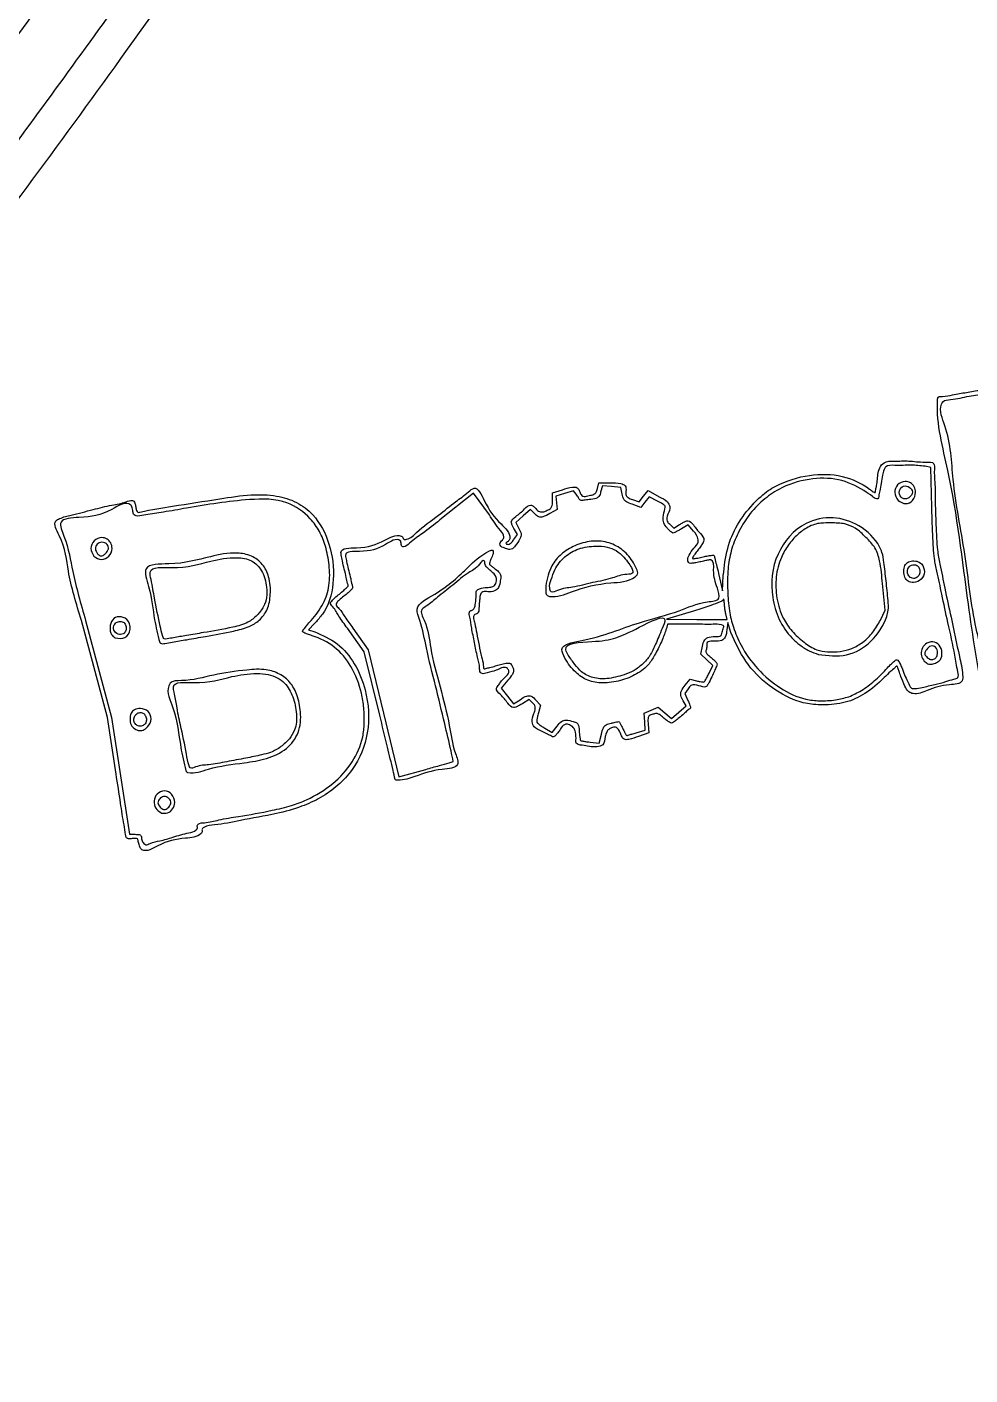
# Model space of a CAD drawing. Extents: x 0 to 800, y -1 to 401.
# Drawn here: x 601 to 682.4, y 172.7 to 289.1 of the extents above; entities that cross this region are included whole.
import ezdxf

# ---------------------------------------------------------------- set-up
doc = ezdxf.new("R2010")
doc.units = 0
doc.layers.add('Capa_1', color=7, linetype='CONTINUOUS')

msp = doc.modelspace()

# ---------------------------------------------------------------- linework, layer by layer
at = {"layer": 'Capa_1', "color": 7}
for p, q in [((679.056046, 251.102581), (678.548413, 251.196996)), ((679.13219, 247.635425), (679.056046, 251.102581)), ((646.376519, 248.893741), (647.246836, 249.166251)), ((650.260546, 249.285663), (650.375636, 249.772338)), ((650.375636, 249.772338), (651.349726, 249.756787)), ((650.695789, 249.505477), (650.535063, 248.971758)), ((651.481383, 249.438762), (650.695789, 249.505477)), ((652.266976, 249.372048), (651.481383, 249.438762)), ((652.402358, 248.785054), (652.266976, 249.372048)), ((639.56517, 248.880053), (636.657152, 246.56296)), ((640.934117, 246.992771), (639.56517, 248.880053)), ((646.376519, 248.256954), (646.376519, 248.893741)), ((647.425793, 248.849099), (646.665035, 248.606924)), ((646.665035, 248.606924), (646.726616, 248.032559)), ((646.726616, 248.032559), (646.788196, 247.458197)), ((648.186551, 249.091274), (647.425793, 248.849099)), ((648.413796, 248.796227), (648.186551, 249.091274)), ((653.29085, 248.326056), (653.859698, 248.122275)), ((653.859698, 248.122275), (654.243661, 248.61204)), ((654.360388, 248.111387), (653.994289, 247.651305)), ((654.243661, 248.61204), (654.627652, 249.101809)), ((654.726487, 248.571465), (654.360388, 248.111387)), ((654.627652, 249.101809), (655.577415, 248.569775)), ((655.451064, 248.199053), (654.726487, 248.571465)), ((676.22451, 248.243088), (676.22451, 248.243088)), ((677.270257, 248.580999), (677.270257, 248.580999)), ((643.844111, 246.90857), (643.201914, 246.343267)), ((644.486307, 247.473872), (643.844111, 246.90857)), ((644.835614, 247.122026), (644.486307, 247.473872)), ((646.788196, 247.458197), (646.142472, 247.11418)), ((653.994289, 247.651305), (653.266015, 247.924685)), ((643.355584, 245.295249), (643.089307, 245.748236)), ((643.201914, 246.343267), (643.479141, 245.824701)), ((656.511345, 246.187836), (656.853144, 245.843536)), ((656.853144, 245.843536), (657.357532, 246.169252)), ((658.090209, 246.151638), (657.509339, 245.793747)), ((658.397351, 245.760391), (658.090209, 246.151638)), ((643.023211, 244.837087), (643.355584, 245.295249)), ((606.780713, 243.434403), (606.780713, 243.434403)), ((607.767757, 243.642101), (607.767757, 243.642113)), ((649.843252, 241.152893), (649.843252, 241.152893)), ((660.710952, 241.936935), (661.049873, 240.432222)), ((661.049873, 240.432222), (661.130956, 241.766523)), ((675.096468, 238.771245), (674.871255, 241.069468)), ((676.918184, 241.410096), (676.918241, 241.410096)), ((678.007111, 241.756792), (678.007111, 241.756792)), ((645.805329, 240.232967), (645.805329, 240.232967)), ((658.649009, 238.723956), (656.212217, 237.982826)), ((674.698761, 237.92192), (675.096468, 238.771245)), ((607.944315, 229.49094), (605.706547, 237.880913)), ((606.068328, 237.877893), (608.298617, 229.49094)), ((625.838954, 237.616699), (625.31752, 237.06949)), ((656.212217, 237.982826), (658.832256, 237.973315)), ((656.303178, 237.563472), (656.216366, 237.196538)), ((658.760204, 237.563472), (656.303178, 237.563472)), ((658.832256, 237.973315), (661.452266, 237.963804)), ((661.452266, 237.963804), (661.341747, 238.464168)), ((661.341747, 238.464168), (661.341747, 238.464125)), ((661.513536, 237.698459), (661.432566, 237.077347)), ((661.783171, 236.856026), (661.513536, 237.698459)), ((608.620886, 236.385384), (608.620886, 236.385384)), ((609.420422, 236.789577), (609.420422, 236.789577)), ((616.235524, 236.830685), (616.235524, 236.830685)), ((625.31752, 237.06949), (625.852924, 236.903318)), ((630.126333, 235.174015), (628.669784, 237.214183)), ((629.136241, 237.227368), (630.459129, 235.356802)), ((612.462298, 235.992522), (612.462298, 235.992522)), ((630.459129, 235.356802), (631.784106, 229.873365)), ((659.180094, 234.961581), (659.333256, 235.64941)), ((672.226663, 235.449394), (672.226663, 235.449394)), ((631.461808, 229.696776), (630.126333, 235.174015)), ((659.706439, 234.480559), (659.180094, 234.961581)), ((660.232812, 233.999539), (659.706439, 234.480559)), ((669.338458, 234.943883), (669.338458, 234.943883)), ((678.484969, 234.361145), (678.484969, 234.361145)), ((679.474779, 234.654692), (679.474864, 234.654692)), ((652.558202, 233.179819), (652.558202, 233.179819)), ((659.906478, 233.322488), (660.232812, 233.999539)), ((642.528983, 232.72854), (641.953786, 232.02069)), ((641.953786, 232.02069), (642.484928, 231.348231)), ((658.082758, 231.974233), (657.797403, 231.568463)), ((657.849642, 232.2912), (658.277632, 232.823144)), ((658.277632, 232.823144), (658.827966, 232.668703)), ((642.484928, 231.348231), (643.016071, 230.675771)), ((643.016071, 230.675771), (643.585906, 231.040236)), ((644.367943, 231.050187), (643.806434, 230.704214)), ((644.664305, 230.757469), (644.367943, 231.050187)), ((644.9522, 230.989563), (645.354254, 230.553442)), ((645.354254, 230.553442), (645.164882, 229.891947)), ((657.913509, 230.505958), (657.66617, 230.932461)), ((657.797403, 231.568463), (658.075674, 230.966277)), ((671.97986, 231.291315), (671.97986, 231.291315)), ((608.696324, 224.620739), (607.944315, 229.49094)), ((608.298617, 229.49094), (609.080006, 224.453948)), ((631.784106, 229.873365), (633.109111, 224.389926)), ((654.308572, 229.865424), (654.910947, 230.128297)), ((654.34543, 229.134482), (654.308572, 229.865424)), ((654.910947, 230.128297), (655.513322, 230.391167)), ((655.513322, 230.391167), (656.086854, 229.897035)), ((656.086854, 229.897035), (656.660414, 229.402904)), ((656.660414, 229.402904), (657.286976, 229.954431)), ((657.286976, 229.954431), (657.913509, 230.505958)), ((610.195969, 228.606453), (610.195969, 228.606453)), ((611.221197, 228.955486), (611.221197, 228.955486)), ((645.718715, 228.583201), (646.359501, 228.216529)), ((646.359501, 228.216529), (646.77005, 228.753663)), ((653.617607, 228.180015), (654.382288, 228.403538)), ((654.382288, 228.403538), (654.34543, 229.134482)), ((654.648622, 228.913101), (654.68912, 228.185566)), ((649.628904, 227.378507), (650.40637, 227.296888)), ((650.40637, 227.296888), (650.612279, 228.068424)), ((654.68912, 228.185566), (653.807769, 227.870886)), ((614.716661, 224.920955), (614.716661, 224.920955)), ((618.253328, 225.683322), (618.253328, 225.683322)), ((633.109111, 224.389926), (635.434538, 225.023738)), ((637.811103, 225.711347), (637.811103, 225.711333)), ((609.080006, 224.453948), (609.861366, 219.416959)), ((632.797114, 224.153277), (632.797284, 224.153277)), ((612.618564, 221.247545), (612.618564, 221.247545)), ((613.307666, 221.84587), (613.307694, 221.84587)), ((609.861366, 219.416959), (610.351586, 219.416959)), ((613.60129, 219.158378), (613.60129, 219.158378)), ((610.711786, 218.424917), (610.711786, 218.424917))]:
    msp.add_line(p, q, dxfattribs=at)
for points, knots in [([(616.997806, 318.324547), (612.883309, 311.963652), (605.354721, 300.324669), (593.212306, 283.782194), (584.805175, 273.958468), (580.485956, 268.911462)], [0, 0, 0, 0, 22.724427, 41.580505, 61.503531, 61.503531, 61.503531, 61.503531]), ([(576.778713, 259.848459), (582.229021, 266.142398), (592.39041, 277.876627), (606.677922, 296.996688), (615.052023, 310.067454), (619.543874, 317.078587)], [0, 0, 0, 0, 24.971669, 46.556416, 71.530456, 71.530456, 71.530456, 71.530456]), ([(577.97875, 246.275768), (582.927282, 252.278412), (593.699812, 265.345652), (610.175444, 287.648265), (621.555942, 304.018901), (627.71116, 312.873067)], [0, 0, 0, 0, 23.335056, 50.798409, 83.149381, 83.149381, 83.149381, 83.149381]), ([(617.491724, 303.330044), (613.430777, 297.629887), (605.537075, 286.549872), (594.637063, 271.735649), (587.592389, 262.784568), (584.633183, 259.02455)], [0, 0, 0, 0, 20.99667, 40.813508, 55.167339, 55.167339, 55.167339, 55.167339]), ([(683.57702, 231.058747), (683.124588, 233.79787), (682.036267, 240.386793), (681.152002, 248.977705), (679.514946, 254.893256), (679.635499, 256.991943), (679.646162, 257.115438), (679.769015, 257.26085), (680.267471, 257.186359), (681.021093, 257.43118), (682.13803, 257.564937), (683.250978, 257.783435), (684.134756, 257.87198), (684.697599, 258.022934), (685.365316, 257.788832), (685.129855, 255.619913), (685.855096, 253.595806), (686.09203, 251.054232), (686.474604, 249.560845), (686.409928, 248.727382), (686.695269, 248.308301), (687.095174, 248.92812), (687.56454, 249.400899), (688.336548, 250.461026), (689.219353, 251.622686), (690.172629, 252.927788), (691.036274, 254.104329), (691.688129, 254.922582), (692.385124, 255.803822), (694.241021, 255.709888), (696.128847, 256.153558), (697.667268, 256.566566), (698.293796, 256.500799), (698.38395, 256.454934), (698.499775, 256.129555), (697.514981, 255.390216), (696.800393, 253.798325), (695.212462, 251.75336), (693.679914, 249.666301), (692.837778, 248.135065), (691.687833, 247.038051), (693.192204, 245.907368), (694.43658, 244.148261), (696.761502, 241.796365), (699.093652, 239.360861), (700.328069, 237.749762), (702.067737, 236.20987), (699.293535, 236.069834), (697.832054, 235.79912), (695.868818, 234.979097), (694.767737, 235.800883), (693.727516, 237.156066), (692.208813, 238.885706), (690.658875, 240.98464), (689.628989, 241.784262), (688.995663, 243.011519), (688.704489, 242.624572), (688.487186, 242.366728), (688.311792, 242.127777), (688.213282, 241.993571)], [0, 0, 0, 0, 8.317803, 20.008362, 26.079761, 26.251411, 26.376574, 26.436673, 26.8001, 27.681358, 28.889703, 30.1282, 31.088613, 31.563413, 31.840269, 33.058418, 36.754856, 38.938247, 40.576141, 41.313986, 41.472506, 41.848554, 42.804174, 43.961249, 45.563686, 47.264697, 48.789427, 49.930185, 50.442043, 52.055462, 54.86231, 56.54996, 56.663403, 56.75707, 56.832139, 57.643359, 59.661029, 62.448974, 65.244521, 67.282044, 68.120629, 69.131653, 71.700235, 75.27227, 78.845322, 81.416554, 82.431234, 83.893353, 86.671928, 88.60512, 89.13032, 90.65766, 93.723202, 96.190757, 97.955045, 98.636334, 98.830378, 99.215059, 99.707943, 99.707943, 99.707943, 99.707943]), ([(686.527371, 230.988025), (686.896028, 231.052627), (687.535118, 231.164619), (688.218894, 231.338095), (688.92292, 231.500529), (688.443274, 232.655189), (688.479737, 234.060292), (688.055603, 236.254397), (687.719906, 238.382201), (687.571561, 240.011612), (687.252899, 241.168827), (687.811079, 242.065498), (688.268957, 242.704832), (688.982511, 243.679931), (689.701193, 242.394059), (690.796419, 241.394283), (692.250037, 239.512167), (693.689131, 237.74486), (694.805565, 236.552867), (695.670347, 235.330181), (697.584706, 236.167008), (698.831035, 236.35645), (701.456254, 236.42246), (699.679765, 237.86343), (698.496298, 239.435746), (696.186157, 241.825507), (693.888382, 244.125557), (692.682587, 245.865446), (691.142277, 246.908691), (692.252553, 247.992054), (693.077754, 249.48784), (694.609889, 251.523327), (696.13794, 253.635394), (696.950236, 254.966101), (698.173083, 256.427883), (695.459536, 255.557871), (694.285118, 255.33534), (692.408462, 255.479661), (691.8927, 254.602751), (691.285435, 253.836338), (690.106113, 252.179845), (688.585795, 250.065179), (687.489162, 248.801579), (686.498474, 247.468209), (686.197923, 248.606888), (685.984763, 250.007178), (685.56545, 252.373297), (685.323006, 254.796461), (684.821642, 256.271688), (685.011712, 257.433333), (684.426107, 257.638876), (683.609674, 257.411478), (682.295664, 257.294171), (681.131876, 256.949909), (680.144915, 256.936026), (679.711883, 256.047797), (680.788136, 253.747926), (680.864646, 249.459044), (682.096656, 243.638469), (682.661262, 237.709634), (683.924004, 233.681166), (683.522509, 231.163908), (684.212341, 230.499666), (685.189374, 230.873125), (685.972208, 230.94035), (686.527371, 230.988025)], [0, 0, 0, 0, 1.105346, 1.916186, 2.261656, 2.967914, 4.680523, 7.029421, 9.405034, 11.187578, 11.991407, 12.848451, 14.088768, 14.788426, 15.533845, 17.361155, 19.875737, 22.38609, 24.202368, 24.93273, 26.510969, 29.077015, 30.431687, 31.417048, 33.938552, 37.450705, 40.96428, 43.489476, 44.479999, 45.272382, 47.270124, 50.04108, 52.802571, 54.775489, 55.533167, 56.98403, 59.650276, 61.110213, 61.528885, 62.592877, 64.071834, 67.68632, 69.766564, 70.501968, 70.960069, 72.454259, 75.402871, 77.855273, 79.654377, 80.410706, 80.636878, 81.371286, 82.90428, 84.539139, 85.224923, 85.452949, 87.347999, 92.060585, 98.570446, 105.063159, 109.730795, 111.562856, 111.750935, 112.469227, 114.22075, 114.22075, 114.22075, 114.22075]), ([(661.130956, 241.766523), (661.217083, 242.555203), (661.382748, 244.072212), (662.272966, 246.19392), (663.387342, 247.627545), (664.331663, 248.572558), (664.988612, 249.107922), (666.324205, 249.874762), (668.471105, 250.560131), (671.371988, 250.529897), (673.133441, 249.707086), (673.963069, 249.065681), (674.104801, 248.967777), (674.274, 248.898218), (674.273059, 249.18817), (674.360826, 249.455021), (674.460559, 250.14754), (674.46353, 250.89629), (675.040121, 251.662326), (676.026571, 251.625029), (677.222278, 251.704549), (678.228076, 251.509865), (679.411763, 251.608137), (679.310421, 250.673327), (679.423776, 249.692414), (679.41726, 248.170037), (679.467582, 246.566304), (679.532608, 245.144056), (679.607227, 243.889933), (679.894998, 242.463165), (680.2746, 240.525472), (680.858708, 237.880988), (681.374189, 235.331362), (681.793566, 233.602623), (681.820353, 232.383942), (680.217663, 232.362887), (679.019629, 231.964805), (677.788822, 231.417907), (677.059531, 231.720435), (676.743791, 232.308014), (676.503341, 232.896676), (676.32443, 233.463179), (676.204234, 233.713129), (676.135272, 234.021173), (675.844143, 233.695887), (675.520756, 233.451641), (674.677035, 232.5794), (673.503296, 231.548194), (671.653704, 230.697006), (670.101873, 230.572981), (668.94834, 230.609118), (668.196276, 230.726396), (666.850031, 231.1224), (664.974304, 232.201073), (662.946162, 234.23855), (662.1675, 235.991038), (661.783171, 236.856026)], [0, 0, 0, 0, 2.370484, 4.559575, 6.798262, 7.773599, 8.566193, 9.331398, 12.382788, 15.21054, 17.814043, 18.091219, 18.291897, 18.377527, 18.536463, 18.895051, 19.37648, 20.543165, 21.131172, 22.003244, 23.276744, 24.697662, 25.462009, 25.921456, 27.066391, 28.649494, 30.380195, 31.912366, 32.915123, 34.144676, 36.271547, 38.835864, 42.3031, 43.926066, 44.428954, 45.553546, 47.557562, 48.810659, 49.202723, 49.803867, 50.713479, 51.17099, 51.513927, 51.668366, 51.873387, 52.408877, 53.160836, 55.325524, 57.178716, 59.121206, 59.939467, 60.640246, 61.397615, 64.139022, 67.031943, 69.851479, 69.851479, 69.851479, 69.851479]), ([(678.548413, 251.196996), (678.13574, 251.244188), (677.255878, 251.344806), (676.198736, 251.223543), (675.218096, 251.33177), (674.967435, 250.837566), (674.857135, 250.359818), (674.745727, 249.750352), (674.667051, 249.113397), (674.542537, 248.724741), (674.537303, 248.365106), (674.24024, 248.383984), (673.88346, 248.699007), (672.855985, 249.383311), (671.058301, 250.225088), (668.433767, 250.184843), (666.189892, 249.466302), (664.477524, 248.266747), (663.283524, 246.981358), (662.372837, 245.491077), (661.773354, 243.929315), (661.477063, 242.238061), (661.495685, 240.500802), (661.593878, 238.802214), (661.987396, 237.218179), (662.73233, 235.481207), (664.036686, 233.606684), (665.962587, 232.009435), (667.847468, 231.06752), (669.498659, 230.920216), (670.764304, 230.970271), (671.591515, 231.188748), (671.97986, 231.291315)], [0, 0, 0, 0, 1.22661, 2.615259, 3.414046, 3.684596, 4.177502, 4.902106, 5.552633, 6.040074, 6.260244, 6.390938, 6.796768, 7.69191, 10.086512, 12.613886, 15.366844, 17.033632, 18.834032, 20.591936, 22.241866, 23.824237, 25.710325, 27.44287, 28.91592, 30.580263, 33.093554, 35.677477, 38.039096, 39.256824, 40.614952, 41.816741, 41.816741, 41.816741, 41.816741]), ([(628.669784, 237.214183), (628.408271, 237.563859), (627.953725, 238.171647), (627.597905, 238.886287), (627.12747, 239.341078), (627.36653, 239.620431), (627.61339, 239.862237), (627.970832, 240.165884), (628.333395, 240.453399), (628.567485, 240.678733), (628.786699, 240.853434), (628.627252, 241.181458), (628.576854, 241.65205), (628.395668, 242.307937), (628.251991, 242.960149), (628.15566, 243.42975), (628.031379, 244.184452), (630.1862, 244.055978), (631.470003, 244.555498), (632.877707, 245.340359), (633.402762, 245.133858), (633.48019, 245.040175), (633.521406, 244.848921), (634.120455, 244.9228), (634.911076, 245.843809), (636.427247, 246.831541), (637.898215, 248.087402), (638.892671, 248.753005), (639.851973, 249.641195), (640.729295, 247.605963), (641.525019, 246.539852), (642.790596, 245.423797), (642.674333, 244.853855), (642.597381, 244.745892), (642.498998, 244.649436), (642.362976, 244.618483), (642.359377, 244.485035), (642.500057, 244.453425), (642.663793, 244.450627), (642.850314, 244.613922), (642.958615, 244.75371), (643.023211, 244.837087)], [0, 0, 0, 0, 1.279162, 2.223364, 2.629647, 2.819588, 3.20699, 3.713295, 4.212125, 4.578653, 4.734785, 4.963207, 5.50287, 6.237019, 6.96771, 7.498591, 7.71603, 9.109677, 11.646748, 13.097562, 13.183555, 13.306181, 13.451613, 13.699574, 14.746253, 17.162552, 19.058083, 20.439814, 21.009733, 22.39254, 24.882986, 26.335465, 26.453801, 26.588902, 26.723849, 26.873929, 26.930205, 27.066588, 27.215661, 27.433246, 27.754837, 27.754837, 27.754837, 27.754837]), ([(647.246836, 249.166251), (647.515737, 249.264362), (647.911137, 249.408625), (648.552904, 249.41987), (648.741768, 249.020704), (648.839852, 248.682349), (649.18789, 248.557757), (649.535723, 248.692631), (649.913236, 248.728753), (650.198443, 248.961052), (650.237946, 249.167535), (650.260546, 249.285663)], [0, 0, 0, 0, 0.877861, 1.290831, 1.718497, 2.067511, 2.292332, 2.728499, 3.151205, 3.412632, 3.762147, 3.762147, 3.762147, 3.762147]), ([(651.349726, 249.756787), (651.652117, 249.770338), (652.09113, 249.790011), (652.743297, 249.56194), (652.727846, 249.080162), (652.69517, 248.713863), (652.931405, 248.424235), (653.151948, 248.363996), (653.29085, 248.326056)], [0, 0, 0, 0, 0.93018, 1.350437, 1.81677, 2.18698, 2.435434, 2.858149, 2.858149, 2.858149, 2.858149]), ([(676.22451, 248.243088), (676.087545, 248.464164), (675.821062, 248.894293), (676.111911, 249.665478), (676.753106, 249.949068), (677.313043, 249.807492), (677.657059, 249.442059), (677.776554, 248.869487), (677.571746, 248.216582), (676.845151, 247.850835), (676.436959, 248.108818), (676.22451, 248.243088)], [0, 0, 0, 0, 0.744267, 1.448065, 2.165746, 2.643425, 3.095322, 3.593908, 4.337997, 4.989478, 5.696554, 5.696554, 5.696554, 5.696554]), ([(677.270257, 248.580999), (677.343379, 248.663526), (677.475427, 248.812557), (677.440863, 249.142429), (677.194282, 249.446415), (676.656044, 249.601087), (676.234901, 249.093558), (676.372394, 248.564126), (676.717335, 248.362047), (677.031223, 248.383099), (677.187621, 248.512583), (677.270257, 248.580999)], [0, 0, 0, 0, 0.316084, 0.570796, 0.914486, 1.456683, 1.986741, 2.562406, 2.845881, 3.127408, 3.442802, 3.442802, 3.442802, 3.442802]), ([(605.706547, 237.880913), (605.260884, 239.32773), (604.492204, 241.823201), (604.341549, 244.444894), (603.16149, 246.344288), (604.041846, 246.802373), (605.104005, 247.043531), (606.629681, 247.435553), (608.203721, 247.846088), (609.337646, 248.010032), (609.960162, 248.283399), (610.262119, 248.187762), (610.346535, 247.968771), (610.406749, 247.69447), (610.427116, 247.424843), (610.564015, 247.192774), (611.732664, 247.471588), (613.923363, 247.808454), (617.206106, 248.312158), (620.171995, 248.786625), (622.439861, 248.741454), (624.310831, 248.179466), (626.056586, 246.833903), (627.270835, 244.454645), (627.625966, 241.51394), (627.146879, 239.356245), (626.436891, 238.330608), (626.156223, 237.968867), (625.942622, 237.73177), (625.838954, 237.616699)], [0, 0, 0, 0, 4.400405, 7.589819, 8.878293, 9.24583, 10.296585, 12.249669, 13.921689, 15.168309, 15.719919, 15.859292, 16.055849, 16.368709, 16.715089, 16.885573, 17.06801, 19.934326, 24.058854, 26.786976, 28.981026, 30.799606, 32.549537, 35.448111, 38.523754, 41.351619, 41.76732, 42.259888, 42.724383, 42.724383, 42.724383, 42.724383]), ([(613.60129, 219.158378), (614.056363, 219.304432), (614.721296, 219.517839), (615.508396, 219.639467), (615.748975, 219.939003), (615.695191, 220.092828), (615.723766, 220.209154), (615.892746, 220.407518), (616.604766, 220.38923), (617.694606, 220.718634), (619.6785, 221.007194), (621.76914, 221.38828), (623.755198, 221.823925), (625.555061, 222.525026), (627.449549, 223.667825), (629.148017, 225.547525), (630.002949, 227.420768), (630.147294, 229.044183), (630.110156, 230.308719), (629.858362, 231.999909), (629.127948, 233.883945), (627.647472, 235.702985), (626.185374, 236.403683), (625.239277, 236.688581), (624.979469, 236.794509), (624.740693, 236.9439), (624.983038, 237.194912), (625.180143, 237.492638), (625.838804, 238.192237), (626.639484, 239.252629), (627.187745, 240.943215), (627.130231, 242.64405), (626.845407, 244.217341), (626.305804, 245.587452), (625.293834, 246.992553), (623.288702, 248.421795), (619.421322, 248.35978), (615.918744, 247.787691), (612.946141, 247.25769), (611.526422, 247.049382), (610.735573, 246.89928), (610.336783, 246.901565), (610.170747, 247.103415), (610.145782, 247.351276), (610.086937, 247.583709), (610.048744, 247.750783), (609.61521, 248.25624), (607.729283, 246.99914), (606.242796, 246.78494), (603.537206, 246.707744), (604.57562, 244.385492), (604.942464, 241.789631), (605.653979, 239.317519), (606.068328, 237.877893)], [0, 0, 0, 0, 1.441951, 2.106912, 2.322364, 2.449, 2.566027, 2.665434, 3.207204, 4.474976, 6.194953, 9.148177, 10.883673, 12.274712, 14.931094, 17.43599, 19.779815, 20.944683, 22.298162, 23.569423, 26.059579, 28.274858, 30.41147, 30.850859, 31.177074, 31.328801, 31.535861, 31.970047, 32.540473, 34.325096, 35.970197, 37.739911, 39.37671, 40.754953, 42.114086, 44.542771, 47.776849, 53.283091, 55.308795, 56.842161, 57.551598, 57.778538, 57.963549, 58.270949, 58.51207, 58.689842, 58.772206, 60.460759, 63.373147, 64.978191, 66.201926, 69.343443, 73.723753, 73.723753, 73.723753, 73.723753]), ([(643.089307, 245.748236), (643.042907, 245.832223), (642.956362, 245.988873), (642.867655, 246.198795), (642.763023, 246.539579), (643.370333, 246.968595), (643.846069, 247.379543), (644.340327, 247.890087), (644.640797, 247.811572), (644.757744, 247.737936), (644.925869, 247.562949), (645.122505, 247.309473), (645.551666, 247.217387), (645.898498, 247.385348), (646.235923, 247.529419), (646.397608, 247.869588), (646.384632, 248.107931), (646.376519, 248.256954)], [0, 0, 0, 0, 0.286672, 0.534692, 0.69377, 1.302857, 2.301369, 2.943596, 3.059848, 3.203851, 3.353432, 3.787912, 4.132085, 4.567725, 4.924428, 5.189905, 5.632831, 5.632831, 5.632831, 5.632831]), ([(650.535063, 248.971758), (650.504742, 248.833271), (650.45138, 248.589547), (650.052132, 248.354724), (649.587621, 248.324364), (649.148927, 248.268266), (648.83924, 248.230695), (648.676829, 248.337831), (648.633798, 248.487912), (648.531152, 248.631907), (648.454153, 248.73972), (648.413796, 248.796227)], [0, 0, 0, 0, 0.404901, 0.712587, 1.300942, 1.785684, 2.062935, 2.196122, 2.326532, 2.515843, 2.72435, 2.72435, 2.72435, 2.72435]), ([(653.266015, 247.924685), (653.091174, 247.980841), (652.810943, 248.070847), (652.475504, 248.382101), (652.42884, 248.639172), (652.402358, 248.785054)], [0, 0, 0, 0, 0.546733, 0.876289, 1.308676, 1.308676, 1.308676, 1.308676]), ([(657.509339, 245.793747), (657.405815, 245.730842), (657.219318, 245.61752), (656.98408, 245.51081), (656.795797, 245.40746), (656.633209, 245.517082), (656.465369, 245.660516), (656.217584, 245.915374), (655.949249, 246.281828), (655.908508, 246.898371), (656.063448, 247.342117), (656.135513, 247.777941), (655.834038, 248.005438), (655.604082, 248.121694), (655.451064, 248.199053)], [0, 0, 0, 0, 0.359874, 0.648309, 0.805192, 0.940832, 1.184349, 1.488648, 2.000632, 2.510245, 3.249703, 3.464697, 3.731394, 4.261819, 4.261819, 4.261819, 4.261819]), ([(655.577415, 248.569775), (655.840424, 248.450733), (656.244388, 248.267892), (656.603503, 247.649846), (656.379086, 247.145458), (656.215044, 246.743324), (656.269261, 246.399031), (656.421212, 246.266468), (656.511345, 246.187836)], [0, 0, 0, 0, 0.849931, 1.305432, 1.966827, 2.367317, 2.605204, 2.952047, 2.952047, 2.952047, 2.952047]), ([(643.479141, 245.824701), (643.563902, 245.672162), (643.721678, 245.388222), (643.56117, 244.809579), (643.219605, 244.450066), (642.982, 244.060827), (642.648456, 243.981299), (642.325359, 244.140112), (641.938451, 244.185256), (641.77198, 244.57402), (642.058226, 244.786855), (642.272991, 245.203409), (641.613521, 245.956483), (641.218987, 246.558262), (640.934117, 246.992771)], [0, 0, 0, 0, 0.50347, 0.937174, 1.675118, 2.012997, 2.238167, 2.62595, 3.076692, 3.306769, 3.697364, 3.989688, 4.622107, 6.264901, 6.264901, 6.264901, 6.264901]), ([(646.142472, 247.11418), (645.953669, 246.99715), (645.663773, 246.817459), (645.131694, 246.784937), (644.942188, 247.00069), (644.835614, 247.122026)], [0, 0, 0, 0, 0.66335, 1.018534, 1.474977, 1.474977, 1.474977, 1.474977]), ([(671.97986, 231.291315), (672.34325, 231.461129), (673.126505, 231.827149), (674.195168, 232.644201), (674.988454, 233.427895), (675.539799, 234.058716), (675.834688, 234.307823), (676.104258, 234.559939), (676.333529, 234.286937), (676.502498, 233.911823), (676.725232, 233.351156), (676.944623, 232.770635), (677.161036, 232.356664), (677.341578, 231.994597), (677.79722, 231.997516), (678.45048, 232.125671), (679.344804, 232.342223), (680.279526, 232.57092), (680.88421, 232.792763), (681.489601, 232.915042), (681.292457, 233.849621), (681.076895, 235.280186), (680.537846, 237.597582), (680.02195, 239.98736), (679.647122, 241.838081), (679.344089, 243.173691), (679.256321, 244.391072), (679.18068, 245.857778), (679.149238, 247.010433), (679.13219, 247.635425)], [0, 0, 0, 0, 1.201225, 2.589138, 3.994903, 4.581308, 5.035763, 5.266873, 5.470657, 5.911355, 6.594448, 7.24258, 7.761968, 8.045962, 8.344129, 8.989754, 10.116462, 11.084681, 11.825439, 12.180668, 12.657857, 14.135843, 17.012935, 19.514099, 21.545277, 22.666878, 23.616529, 25.199837, 27.07519, 27.07519, 27.07519, 27.07519]), ([(636.657152, 246.56296), (636.164248, 246.15446), (635.307556, 245.444467), (634.235349, 244.810626), (633.697331, 244.203977), (633.40161, 244.255363), (633.31484, 244.363603), (633.304633, 244.499595), (633.297833, 244.622449), (633.286713, 244.722685), (632.919839, 245.066636), (631.494418, 244.086234), (630.414478, 243.781796), (628.420728, 243.889275), (628.547803, 243.199965), (628.641854, 242.767421), (628.787775, 242.160828), (628.957312, 241.542345), (629.026635, 241.066462), (629.163447, 240.724561), (628.969186, 240.491985), (628.718713, 240.252726), (628.346388, 239.962107), (628.009301, 239.6768), (627.740902, 239.458645), (627.669138, 239.148812), (628.107223, 238.803639), (628.478953, 238.101049), (628.897516, 237.544686), (629.136241, 237.227368)], [0, 0, 0, 0, 1.897264, 3.29754, 3.90008, 4.023023, 4.1404, 4.28574, 4.420487, 4.519475, 4.569777, 5.882209, 8.200369, 9.46654, 9.667726, 10.158727, 10.834415, 11.527449, 12.063791, 12.327785, 12.52076, 12.902745, 13.397843, 13.91895, 14.248739, 14.398057, 14.80305, 15.691059, 16.869838, 16.869838, 16.869838, 16.869838]), ([(656.216366, 237.196538), (656.100366, 236.857517), (655.840724, 236.098693), (655.318686, 235.086117), (654.698233, 233.995939), (653.633148, 233.187847), (652.245569, 232.631763), (650.797412, 232.429257), (649.410123, 232.612199), (648.252676, 233.438115), (647.581916, 234.336969), (646.868108, 235.781318), (650.560668, 236.374601), (653.109389, 237.57719), (657.136547, 238.547289), (659.041205, 239.476464), (660.987505, 239.596237), (660.495246, 241.022239), (660.22614, 241.783579), (660.339362, 243.139605), (659.855352, 243.102453), (659.576643, 243.045203), (659.191657, 242.95666), (658.791551, 242.863484), (658.473217, 242.826572), (658.170605, 242.788868), (657.982126, 243.138919), (658.22082, 243.605495), (658.518192, 244.113635), (659.022304, 244.547475), (658.904604, 245.242048), (658.601449, 245.551831), (658.397351, 245.760391)], [0, 0, 0, 0, 1.073213, 2.402152, 3.418219, 4.801654, 6.30536, 7.870655, 9.14652, 10.406931, 11.950477, 12.731537, 14.474671, 19.837831, 23.406974, 25.979356, 26.99837, 27.870006, 29.446832, 30.369106, 30.503385, 30.816221, 31.241955, 31.683292, 32.037882, 32.232873, 32.525907, 32.991326, 33.708475, 34.362234, 34.780128, 35.641154, 35.641154, 35.641154, 35.641154]), ([(657.357532, 246.169252), (657.451394, 246.226302), (657.626663, 246.332833), (657.863256, 246.44177), (658.217221, 246.567485), (658.650405, 245.978392), (659.035621, 245.501761), (659.534249, 244.950617), (659.355696, 244.563288), (659.177351, 244.281234), (658.93183, 243.956481), (658.680204, 243.629347), (658.544815, 243.428886), (658.415398, 243.188561), (658.708713, 243.241149), (658.961971, 243.271787), (659.384659, 243.373151), (659.78921, 243.466442), (660.079641, 243.509391), (660.366414, 243.542786), (660.384543, 243.116013), (660.564351, 242.66106), (660.657466, 242.201125), (660.710952, 241.936935)], [0, 0, 0, 0, 0.32786, 0.612211, 0.795727, 1.388373, 2.349941, 2.999853, 3.205062, 3.566929, 4.012471, 4.437768, 4.745768, 4.874845, 5.023187, 5.35757, 5.808803, 6.260605, 6.596587, 6.74773, 7.00187, 7.585901, 8.374151, 8.374151, 8.374151, 8.374151]), ([(669.338458, 234.943883), (669.06919, 235.042528), (668.505644, 235.248981), (667.739288, 235.744615), (666.289046, 236.996202), (665.054582, 239.798827), (665.462276, 243.683343), (667.759264, 246.366784), (670.614455, 246.963649), (672.985608, 246.170166), (674.356072, 244.864103), (674.897546, 243.660671), (675.02855, 242.659529), (675.194547, 241.273746), (675.332063, 239.903276), (675.419894, 238.856345), (675.06654, 237.57968), (674.048557, 235.981058), (671.799223, 234.64495), (670.162165, 234.843819), (669.338458, 234.943883)], [0, 0, 0, 0, 0.858089, 1.795885, 2.718006, 6.587472, 10.361879, 13.943205, 16.336267, 18.673987, 21.205004, 21.72696, 22.60646, 24.207171, 25.922268, 26.755465, 27.319259, 29.861728, 32.261066, 34.690955, 34.690955, 34.690955, 34.690955]), ([(674.871255, 241.069468), (674.816669, 241.72608), (674.729578, 242.773691), (674.302659, 244.20579), (673.433707, 245.066424), (672.62481, 245.857569), (671.5566, 246.30158), (670.533233, 246.300737), (669.65201, 246.309546), (668.972512, 246.200063), (668.28608, 245.873015), (667.494022, 245.313058), (666.719526, 244.415465), (666.008839, 243.205112), (665.610062, 241.618978), (665.690971, 239.794688), (666.167522, 238.171544), (667.052285, 236.906299), (668.037328, 236.003931), (669.072833, 235.322448), (670.182654, 235.146748), (671.212063, 235.165944), (671.897063, 235.357313), (672.226663, 235.449394)], [0, 0, 0, 0, 1.981538, 3.161503, 4.366965, 5.582205, 6.541042, 7.742917, 8.61795, 9.190347, 9.786749, 10.881291, 12.077654, 13.314775, 15.065159, 16.893817, 18.743527, 20.053845, 21.468958, 22.749773, 23.688764, 24.791715, 25.8146, 25.8146, 25.8146, 25.8146]), ([(606.780713, 243.434403), (606.657524, 243.654671), (606.415276, 244.087821), (606.744972, 244.82799), (607.379597, 245.100015), (607.939282, 244.958298), (608.278036, 244.591971), (608.404728, 244.021641), (608.158715, 243.369822), (607.409871, 243.032641), (606.993892, 243.298273), (606.780713, 243.434403)], [0, 0, 0, 0, 0.720657, 1.41715, 2.136206, 2.609871, 3.061332, 3.55961, 4.295154, 4.976666, 5.693061, 5.693061, 5.693061, 5.693061]), ([(607.767757, 243.642113), (607.887659, 243.769414), (608.109193, 244.004621), (607.958435, 244.527142), (607.484895, 244.692084), (607.021785, 244.527914), (606.846893, 244.046904), (607.05231, 243.696626), (607.270689, 243.448331), (607.552285, 243.456996), (607.684044, 243.570186), (607.767757, 243.642101)], [0, 0, 0, 0, 0.491644, 0.908375, 1.382052, 1.833324, 2.247364, 2.724166, 2.991633, 3.176633, 3.498959, 3.498959, 3.498959, 3.498959]), ([(645.805329, 240.232967), (645.797878, 240.449493), (645.779754, 240.97613), (645.991253, 241.76921), (646.335735, 242.749734), (647.124814, 243.679334), (648.318386, 244.408226), (649.690398, 244.793017), (651.118458, 244.713603), (652.388621, 244.103001), (653.211231, 243.197153), (653.603588, 242.460123), (653.812189, 241.902187), (653.014236, 241.182162), (650.918295, 241.206442), (648.530975, 240.622607), (646.72726, 239.843588), (645.988764, 239.992046), (645.869423, 240.092642), (645.826801, 240.185957), (645.805329, 240.232967)], [0, 0, 0, 0, 0.647126, 1.573949, 2.437699, 3.75031, 5.127714, 6.586685, 7.96134, 9.320895, 10.723542, 11.485597, 11.952764, 12.260926, 14.429473, 17.901389, 19.833994, 19.973752, 20.125466, 20.279486, 20.279486, 20.279486, 20.279486]), ([(612.462298, 235.992522), (612.30103, 236.649238), (611.90277, 238.271033), (611.76849, 240.201278), (610.81447, 242.821605), (614.145905, 242.655402), (616.33808, 243.293941), (618.796436, 243.827259), (620.39193, 243.53559), (621.406738, 242.784161), (621.975411, 241.567023), (622.079283, 240.201637), (621.849251, 238.851829), (621.136134, 237.872623), (620.08355, 237.268048), (618.498753, 236.864831), (616.690009, 236.550942), (614.922325, 236.239808), (613.75695, 236.045854), (613.05146, 235.908439), (612.721063, 235.86686), (612.541037, 235.883609), (612.485693, 235.960161), (612.462298, 235.992522)], [0, 0, 0, 0, 1.993224, 4.922369, 6.467273, 8.465788, 12.118634, 14.447706, 15.700229, 16.886342, 18.078163, 19.611228, 20.942398, 22.101099, 23.109058, 24.523242, 26.981516, 28.624278, 29.901582, 30.536905, 30.762474, 30.919969, 31.035301, 31.035301, 31.035301, 31.035301]), ([(637.811103, 225.711333), (637.748748, 226.015952), (637.525585, 227.10616), (636.991794, 229.276365), (636.304245, 232.230008), (635.499294, 235.228579), (635.151159, 237.369551), (634.389881, 239.253759), (636.989164, 240.422357), (638.829047, 242.238814), (640.138746, 243.494886), (641.227537, 244.0317), (641.291488, 243.628714), (641.126046, 243.364853), (641.006963, 243.04649), (640.946688, 242.864572), (640.910869, 242.704583), (641.074585, 242.630086), (641.230128, 242.477944), (641.499481, 242.271689), (641.79814, 242.075229), (641.953358, 241.695712), (641.853583, 241.257939), (641.805441, 240.746977), (641.350572, 240.363948), (640.847961, 240.345875), (640.423696, 240.406832), (640.124258, 240.198903), (640.123091, 239.873457), (640.067149, 239.550195), (640.043057, 239.239212), (640.031566, 238.948294), (640.028605, 238.706214), (639.937796, 238.504204), (639.771691, 238.4253), (639.611419, 238.371625), (639.534523, 238.208958), (639.593054, 237.957161), (639.691635, 237.486584), (639.846857, 236.717402), (640.049876, 235.776101), (640.201334, 234.792114), (640.428585, 234.239342), (640.399845, 233.67318), (640.711982, 233.756438), (641.013312, 233.821042), (641.602013, 233.988916), (642.13545, 234.176063), (642.78955, 234.232071), (642.941383, 233.847369), (643.072134, 233.526699), (642.868037, 233.122162), (642.664201, 232.88552), (642.528983, 232.72854)], [0, 0, 0, 0, 0.932855, 3.338605, 6.696762, 10.069219, 12.512417, 13.497506, 15.495454, 19.217755, 21.523124, 21.79005, 21.993018, 22.470735, 22.767437, 22.985069, 23.080124, 23.198491, 23.444583, 23.76513, 24.205823, 24.490552, 24.928994, 25.527907, 25.966749, 26.570779, 26.98935, 27.208602, 27.567036, 27.87981, 28.213375, 28.496075, 28.754783, 28.938613, 29.119492, 29.28945, 29.425815, 29.611667, 30.044494, 30.884053, 31.948602, 32.977949, 33.725261, 34.028954, 34.177115, 34.537699, 35.034266, 35.951416, 36.359589, 36.736046, 37.049531, 37.369576, 38.000251, 38.000251, 38.000251, 38.000251]), ([(649.843252, 241.152893), (650.441887, 241.271937), (651.474445, 241.47727), (652.428646, 241.886009), (653.401372, 241.878016), (653.230071, 242.429145), (652.96417, 242.832035), (652.516175, 243.413218), (651.916353, 243.945492), (651.05829, 244.274953), (649.952703, 244.333001), (648.654373, 244.167932), (647.38652, 243.435769), (646.610445, 242.437672), (646.281535, 241.460334), (646.068643, 240.850219), (646.253261, 240.200384), (647.133639, 240.662516), (648.225079, 240.725083), (649.252337, 240.996668), (649.843252, 241.152893)], [0, 0, 0, 0, 1.770078, 3.053128, 3.571805, 3.869855, 4.460365, 5.133251, 6.026006, 6.841152, 7.832196, 9.325568, 10.701856, 12.111657, 13.015213, 13.762057, 14.101516, 14.666865, 15.983375, 17.766251, 17.766251, 17.766251, 17.766251]), ([(616.235524, 236.830685), (617.082488, 236.973851), (618.376447, 237.192575), (620.01638, 237.590345), (620.876478, 238.304884), (621.457396, 239.026385), (621.753393, 239.879818), (621.70533, 240.960433), (621.407049, 242.143687), (620.429921, 243.170378), (618.797699, 243.397826), (616.412277, 242.96661), (614.427795, 242.263597), (611.454185, 242.596179), (611.806385, 241.033858), (612.033661, 239.579387), (612.416971, 237.864384), (612.647654, 236.781688), (612.803352, 236.231026), (613.232611, 236.310185), (613.833269, 236.421634), (614.899153, 236.6037), (615.753812, 236.748865), (616.235524, 236.830685)], [0, 0, 0, 0, 2.590116, 3.95708, 4.962191, 5.880052, 6.712815, 7.602457, 9.09364, 10.290757, 11.591815, 13.85128, 17.298086, 19.170687, 19.811587, 21.46557, 23.927919, 24.763813, 25.093206, 25.337268, 25.898338, 27.038939, 28.512186, 28.512186, 28.512186, 28.512186]), ([(643.806434, 230.704214), (643.701756, 230.643641), (643.50588, 230.530294), (643.241223, 230.416894), (642.862985, 230.290574), (642.414446, 230.894023), (642.036735, 231.354919), (641.444727, 231.890957), (641.671865, 232.238807), (641.87242, 232.507676), (642.167049, 232.946531), (642.804563, 233.388654), (642.262785, 234.007422), (641.535164, 233.500189), (640.874867, 233.429747), (640.379438, 233.22809), (640.071858, 233.435274), (640.122972, 233.998989), (639.848787, 234.805807), (639.66605, 235.970537), (639.387432, 237.128443), (639.320643, 237.982417), (639.134208, 238.505971), (639.252479, 238.686571), (639.336959, 238.751036), (639.492764, 238.75836), (639.679663, 238.999163), (639.743398, 239.452092), (639.794039, 239.938927), (639.75393, 240.448028), (640.190059, 240.706559), (640.657704, 240.710814), (641.08802, 240.767834), (641.393153, 240.867803), (641.512688, 241.154992), (641.580457, 241.480191), (641.408982, 241.892423), (641.076898, 242.120376), (640.796718, 242.372563), (640.616714, 242.580687), (640.531205, 242.769866), (640.533414, 242.902715), (640.521682, 242.991637), (640.36406, 243.14658), (639.873663, 242.378913), (638.992889, 242.013203), (637.78649, 240.904646), (636.536716, 240.001477), (635.743625, 239.250202), (634.861093, 238.767285), (635.659206, 237.307577), (635.814422, 235.227667), (636.686493, 232.158999), (637.475587, 229.063664), (637.746143, 226.995461), (638.481679, 225.122882), (636.274383, 225.046729), (634.868356, 224.529186), (633.497171, 224.051896), (632.937553, 224.094304), (632.840728, 224.104514), (632.808121, 224.140971), (632.797114, 224.153277)], [0, 0, 0, 0, 0.36092, 0.675366, 0.880055, 1.485315, 2.474897, 3.111009, 3.281567, 3.645619, 4.126217, 4.969894, 5.262986, 6.177649, 6.995342, 7.442621, 7.611717, 8.007903, 8.948595, 10.230231, 11.518718, 12.477768, 12.901372, 13.001755, 13.106468, 13.20729, 13.449533, 13.919118, 14.572671, 14.971649, 15.294804, 15.934312, 16.370599, 16.621846, 16.828256, 17.257355, 17.595613, 18.094167, 18.437487, 18.728546, 18.917012, 19.038844, 19.128429, 19.174261, 19.660411, 20.886509, 22.587376, 24.288856, 25.516541, 26.004655, 26.950641, 29.408958, 32.847592, 36.29338, 38.770749, 39.744821, 41.115078, 43.551309, 45.039215, 45.168565, 45.263628, 45.312069, 45.312069, 45.312069, 45.312069]), ([(676.918241, 241.410096), (676.843437, 241.556411), (676.685331, 241.865665), (676.707243, 242.374224), (676.891166, 242.856249), (677.356734, 243.04505), (677.829213, 243.029234), (678.346789, 242.75782), (678.584842, 242.091889), (678.284986, 241.374212), (677.708692, 241.131053), (677.307333, 241.188884), (677.083221, 241.26531), (676.970598, 241.364114), (676.918184, 241.410096)], [0, 0, 0, 0, 0.485224, 1.02558, 1.485527, 1.937642, 2.419539, 2.879637, 3.607643, 4.300832, 5.024988, 5.275113, 5.513443, 5.720914, 5.720914, 5.720914, 5.720914]), ([(678.007111, 241.756792), (678.049137, 241.860944), (678.133695, 242.070498), (678.071643, 242.403181), (677.834871, 242.712926), (677.351581, 242.726534), (676.995723, 242.340174), (677.024499, 241.841475), (677.32617, 241.523347), (677.742301, 241.476567), (677.916417, 241.660819), (678.007111, 241.756792)], [0, 0, 0, 0, 0.331183, 0.666345, 0.965963, 1.435512, 1.895035, 2.387559, 2.780035, 3.12612, 3.502373, 3.502373, 3.502373, 3.502373]), ([(661.341747, 238.464125), (661.321324, 238.569804), (661.278617, 238.790782), (661.236673, 239.105601), (661.212804, 239.416941), (661.207377, 239.565364), (661.181007, 239.762293), (661.085418, 239.561771), (660.708678, 239.430313), (659.865667, 239.080605), (659.119921, 238.861998), (658.649009, 238.723956)], [0, 0, 0, 0, 0.321329, 0.671908, 0.976662, 1.18285, 1.276498, 1.330797, 1.672829, 2.535644, 4.01403, 4.01403, 4.01403, 4.01403]), ([(608.620886, 236.385384), (608.521139, 236.448335), (608.33633, 236.564971), (608.183031, 236.89495), (608.160065, 237.364606), (608.293342, 237.982109), (608.987285, 238.308783), (609.74339, 237.997692), (610.072843, 237.132855), (609.527843, 236.227548), (608.920453, 236.333251), (608.620886, 236.385384)], [0, 0, 0, 0, 0.346826, 0.642591, 1.043915, 1.761668, 2.369605, 3.082975, 3.964073, 4.825569, 5.663958, 5.663958, 5.663958, 5.663958]), ([(609.420422, 236.789577), (609.475391, 236.883241), (609.589526, 237.077717), (609.564923, 237.416577), (609.411068, 237.737891), (609.04622, 237.834411), (608.699011, 237.725441), (608.409626, 237.394582), (608.521056, 236.902577), (608.968983, 236.572494), (609.272689, 236.718536), (609.420422, 236.789577)], [0, 0, 0, 0, 0.318888, 0.662113, 0.97786, 1.318241, 1.684223, 2.033227, 2.526904, 3.011419, 3.470342, 3.470342, 3.470342, 3.470342]), ([(652.558202, 233.179819), (652.851694, 233.295434), (653.436796, 233.525921), (654.189947, 234.108908), (654.852174, 234.857662), (655.343157, 235.966317), (655.72628, 236.887402), (656.488296, 238.652495), (652.460972, 236.546861), (651.260826, 236.024062), (647.126811, 235.993906), (647.827428, 234.712165), (648.277714, 234.125055), (648.908558, 233.346016), (649.886127, 232.862244), (651.192168, 232.793483), (652.070228, 233.041812), (652.558202, 233.179819)], [0, 0, 0, 0, 0.942201, 1.878356, 2.823807, 3.926063, 5.403363, 6.179378, 8.487329, 12.769, 15.121691, 15.630441, 16.6277, 17.463829, 18.576301, 19.786458, 21.300289, 21.300289, 21.300289, 21.300289]), ([(659.333256, 235.64941), (659.37118, 235.847946), (659.438027, 236.197904), (659.97362, 236.526801), (660.438182, 236.49481), (660.822848, 236.494609), (661.000572, 236.643903), (661.038928, 236.855623), (661.091197, 237.066957), (661.114312, 237.238697), (661.215088, 237.43534), (660.75126, 237.569676), (660.03883, 237.531338), (659.270869, 237.550638), (658.760204, 237.563472)], [0, 0, 0, 0, 0.578725, 1.020116, 1.732067, 1.96391, 2.136851, 2.375965, 2.588515, 2.785477, 2.924284, 3.133798, 3.879696, 5.360112, 5.360112, 5.360112, 5.360112]), ([(672.226663, 235.449394), (672.556003, 235.622095), (673.245782, 235.983805), (674.091847, 236.850237), (674.49533, 237.562704), (674.698761, 237.92192)], [0, 0, 0, 0, 1.110908, 2.326724, 3.563064, 3.563064, 3.563064, 3.563064]), ([(625.852924, 236.903318), (626.526237, 236.60299), (627.89997, 235.990245), (629.405028, 234.151487), (630.454788, 231.522071), (630.67503, 228.229461), (629.271733, 224.777564), (626.938696, 222.793618), (624.596812, 221.725892), (622.258499, 221.093979), (619.726204, 220.710998), (617.639187, 220.205945), (616.478913, 220.195782), (616.077328, 219.850262), (616.139956, 219.680918), (616.112267, 219.559467), (615.745061, 219.148297), (614.249662, 219.080547), (612.713331, 218.758612), (611.317702, 217.833344), (610.844974, 218.13833), (610.779068, 218.265375), (610.736006, 218.367484), (610.711786, 218.424917)], [0, 0, 0, 0, 2.186623, 4.461275, 6.898241, 10.621883, 14.051793, 17.685248, 19.493003, 21.755429, 24.918803, 27.189187, 28.151806, 28.395518, 28.528114, 28.649436, 28.750986, 30.152213, 32.622385, 34.043279, 34.124561, 34.271018, 34.45929, 34.45929, 34.45929, 34.45929]), ([(661.432566, 237.077347), (661.416102, 236.853563), (661.389194, 236.48782), (660.954459, 236.065385), (660.421075, 236.093694), (660.022142, 236.115263), (659.693027, 236.017078), (659.706834, 235.776644), (659.692805, 235.585945), (659.677766, 235.408465), (659.617211, 235.255056), (659.644501, 235.064543), (659.824968, 234.875144), (660.065333, 234.680774), (660.320236, 234.478655), (660.494245, 234.300841), (660.625056, 234.10599), (660.487323, 233.838435), (660.362771, 233.475444), (660.111687, 232.956958), (659.901941, 232.512859), (659.649453, 232.103111), (659.191693, 232.176135), (658.818806, 232.33162), (658.294772, 232.307468), (658.155849, 232.089115), (658.082758, 231.974233)], [0, 0, 0, 0, 0.651014, 1.063984, 1.671034, 2.131487, 2.338323, 2.558724, 2.748397, 2.936583, 3.084122, 3.236879, 3.482876, 3.839594, 4.176445, 4.447823, 4.603332, 4.826471, 5.257843, 5.805683, 6.509246, 6.829026, 7.070801, 7.770464, 8.116613, 8.500935, 8.500935, 8.500935, 8.500935]), ([(678.484969, 234.361145), (678.38507, 234.515006), (678.184971, 234.823194), (678.234412, 235.394828), (678.558131, 235.905909), (679.201177, 236.122276), (679.853764, 235.791541), (680.03074, 235.202842), (679.999831, 234.741663), (679.835548, 234.418825), (679.524956, 234.228781), (679.176914, 234.081758), (678.771156, 234.114904), (678.58214, 234.277536), (678.484969, 234.361145)], [0, 0, 0, 0, 0.537137, 1.075898, 1.614262, 2.27856, 2.904717, 3.588133, 3.983785, 4.279117, 4.632026, 5.047302, 5.403023, 5.779377, 5.779377, 5.779377, 5.779377]), ([(679.474864, 234.654692), (679.502448, 234.693266), (679.562633, 234.777428), (679.610773, 234.930649), (679.648238, 235.203657), (679.540135, 235.604008), (678.998335, 235.750417), (678.700657, 235.423274), (678.51952, 235.161682), (678.519394, 234.918351), (678.704375, 234.730761), (678.909386, 234.528843), (679.241509, 234.471676), (679.396186, 234.593031), (679.474779, 234.654692)], [0, 0, 0, 0, 0.141623, 0.309005, 0.473418, 0.975395, 1.379554, 1.887951, 2.161993, 2.326208, 2.567793, 2.911686, 3.190551, 3.478613, 3.478613, 3.478613, 3.478613]), ([(614.716661, 224.920955), (614.557854, 225.595984), (614.133006, 227.401853), (613.992569, 229.821525), (612.979364, 231.7144), (613.47187, 232.70846), (615.092858, 232.608398), (617.08855, 233.249538), (619.582112, 233.574506), (621.518397, 233.737178), (622.822409, 233.317407), (623.79284, 232.566952), (624.393241, 231.383196), (624.701533, 229.900714), (624.584348, 228.175771), (623.434886, 226.65704), (621.688878, 225.882954), (619.367516, 225.517212), (617.115195, 225.279098), (615.464759, 224.618658), (614.817336, 224.772166), (614.753601, 224.83614), (614.729268, 224.89201), (614.716661, 224.920955)], [0, 0, 0, 0, 2.068649, 5.534154, 7.473193, 7.70575, 8.703896, 11.535219, 14.437953, 16.106502, 17.312003, 18.457433, 19.69103, 21.198456, 22.986776, 24.684032, 26.618559, 28.56589, 31.709255, 33.507131, 33.582129, 33.670089, 33.764656, 33.764656, 33.764656, 33.764656]), ([(618.253328, 225.683322), (618.804831, 225.780945), (619.813449, 225.959484), (621.073979, 226.232796), (622.124157, 226.468678), (622.946945, 226.952997), (623.66454, 227.607218), (624.258258, 228.550092), (624.331463, 229.860978), (624.033232, 231.258166), (623.436031, 232.377599), (622.614809, 232.975957), (621.786798, 233.246887), (620.457239, 233.34747), (618.212378, 233.00939), (616.36129, 232.309448), (613.466926, 232.677635), (613.783103, 231.406927), (613.940426, 230.359025), (614.310026, 228.563239), (614.711837, 226.818436), (614.885624, 225.628882), (615.123998, 225.03099), (615.844836, 225.388419), (616.805842, 225.381191), (617.721725, 225.572362), (618.253328, 225.683322)], [0, 0, 0, 0, 1.679341, 3.071266, 3.876343, 4.890725, 5.889855, 6.775055, 8.158076, 9.679188, 11.05923, 11.832721, 12.670481, 13.635915, 15.833229, 19.146869, 20.943545, 21.420084, 22.62334, 24.293552, 26.858947, 27.892326, 28.102771, 28.561531, 29.708006, 31.294006, 31.294006, 31.294006, 31.294006]), ([(658.827966, 232.668703), (658.925388, 232.643594), (659.099736, 232.59866), (659.310508, 232.568918), (659.502319, 232.558982), (659.598627, 232.760476), (659.746381, 232.990337), (659.848965, 233.203167), (659.906478, 233.322488)], [0, 0, 0, 0, 0.299056, 0.535192, 0.662003, 0.820004, 1.127805, 1.520572, 1.520572, 1.520572, 1.520572]), ([(657.66617, 230.932461), (657.572003, 231.084107), (657.406533, 231.35058), (657.493379, 231.882605), (657.71509, 232.136884), (657.849642, 232.2912)], [0, 0, 0, 0, 0.517534, 0.909408, 1.514361, 1.514361, 1.514361, 1.514361]), ([(643.585906, 231.040236), (643.766178, 231.172467), (644.052332, 231.382362), (644.625868, 231.384206), (644.832402, 231.134438), (644.9522, 230.989563)], [0, 0, 0, 0, 0.657626, 1.043875, 1.577359, 1.577359, 1.577359, 1.577359]), ([(653.807769, 227.870886), (653.544795, 227.769967), (653.158252, 227.621627), (652.529971, 227.538647), (652.302971, 228.007703), (652.181675, 228.393903), (651.840631, 228.731238), (651.499058, 228.628392), (651.217772, 228.502128), (651.034218, 228.209137), (650.899919, 227.764881), (650.862748, 227.106907), (649.934873, 226.865101), (649.256706, 227.102679), (648.636453, 227.120289), (648.392339, 227.294711), (648.420601, 227.709508), (648.399927, 228.14738), (648.229148, 228.675478), (647.868226, 228.847731), (647.543291, 228.970284), (647.217602, 228.762182), (647.0331, 228.438524), (646.79379, 228.130111), (646.628843, 227.943258), (646.466806, 227.781526), (646.231556, 227.939971), (645.908524, 228.058071), (645.41373, 228.349884), (644.830489, 228.555088), (644.526269, 229.211581), (644.757749, 229.755238), (644.906264, 230.20716), (644.885053, 230.561232), (644.742642, 230.68783), (644.664305, 230.757469)], [0, 0, 0, 0, 0.877107, 1.289254, 1.655804, 2.253097, 2.583069, 2.933791, 3.219686, 3.502764, 3.922987, 4.654095, 5.184349, 6.461185, 6.825566, 7.020603, 7.275675, 7.96665, 8.411798, 8.81376, 9.128037, 9.382285, 9.881027, 10.250962, 10.532566, 10.669152, 10.855524, 11.249583, 11.767044, 12.55814, 13.01148, 13.758733, 14.211591, 14.457987, 14.759238, 14.759238, 14.759238, 14.759238]), ([(658.075674, 230.966277), (658.121549, 230.862568), (658.200882, 230.68322), (658.276565, 230.477938), (658.321846, 230.290628), (658.09279, 230.181742), (657.880059, 229.939256), (657.526667, 229.65027), (657.178418, 229.346083), (656.88854, 229.153273), (656.654832, 228.988953), (656.443167, 229.110546), (656.223597, 229.25492), (655.934518, 229.491375), (655.680583, 229.747358), (655.332481, 229.884946), (655.043105, 229.768704), (654.721178, 229.710888), (654.591536, 229.334066), (654.625602, 229.082858), (654.648622, 228.913101)], [0, 0, 0, 0, 0.336506, 0.581931, 0.686937, 0.85246, 1.218459, 1.705695, 2.201507, 2.591616, 2.796542, 2.965806, 3.257114, 3.612819, 4.071922, 4.343822, 4.664591, 4.988725, 5.23605, 5.751503, 5.751503, 5.751503, 5.751503]), ([(610.195969, 228.606453), (610.134366, 228.667038), (610.01133, 228.788039), (609.915071, 229.052308), (609.891379, 229.41426), (609.93678, 229.85311), (610.297812, 230.233962), (610.869269, 230.326296), (611.532482, 230.102867), (611.820818, 229.343492), (611.517433, 228.718766), (611.062812, 228.382199), (610.576035, 228.342046), (610.327278, 228.515103), (610.195969, 228.606453)], [0, 0, 0, 0, 0.256463, 0.512216, 0.818985, 1.348057, 1.778806, 2.283989, 3.014669, 3.686717, 4.444812, 4.921604, 5.339352, 5.806398, 5.806398, 5.806398, 5.806398]), ([(611.221197, 228.955486), (611.264518, 229.062553), (611.355503, 229.287422), (611.269537, 229.641991), (611.035251, 229.920375), (610.68793, 229.945678), (610.387184, 229.789459), (610.226694, 229.475818), (610.223804, 229.119686), (610.433133, 228.818705), (610.72208, 228.738027), (610.947384, 228.778804), (611.103461, 228.843707), (611.183543, 228.919737), (611.221197, 228.955486)], [0, 0, 0, 0, 0.339455, 0.712946, 1.034377, 1.362125, 1.669988, 2.001973, 2.367725, 2.687209, 3.029168, 3.197019, 3.371351, 3.526068, 3.526068, 3.526068, 3.526068]), ([(632.797284, 224.153277), (632.736545, 224.41466), (632.52125, 225.341167), (632.071089, 227.187828), (631.685879, 228.77408), (631.461808, 229.696776)], [0, 0, 0, 0, 0.805038, 2.853568, 5.70212, 5.70212, 5.70212, 5.70212]), ([(645.164882, 229.891947), (645.132727, 229.774071), (645.074702, 229.561365), (645.035297, 229.301222), (644.998543, 229.077508), (645.183928, 228.935884), (645.404775, 228.768504), (645.606387, 228.649503), (645.718715, 228.583201)], [0, 0, 0, 0, 0.363329, 0.655621, 0.816935, 0.982863, 1.291034, 1.67875, 1.67875, 1.67875, 1.67875]), ([(646.77005, 228.753663), (646.883272, 228.90865), (647.081898, 229.180543), (647.63585, 229.332477), (648.06825, 229.166835), (648.499746, 229.084552), (648.683364, 228.721225), (648.676987, 228.33642), (648.715624, 227.93789), (648.760961, 227.696372), (648.775578, 227.481517), (649.000451, 227.472577), (649.255908, 227.414693), (649.493355, 227.391657), (649.628904, 227.378507)], [0, 0, 0, 0, 0.560542, 0.983356, 1.60308, 1.946938, 2.215231, 2.730125, 3.107179, 3.390268, 3.519568, 3.657455, 3.959446, 4.361167, 4.361167, 4.361167, 4.361167]), ([(650.612279, 228.068424), (650.648812, 228.258574), (650.706394, 228.558287), (651.020774, 228.932375), (651.4164, 228.99384), (651.763749, 229.094379), (651.977793, 229.127178), (652.160615, 229.162798), (652.212944, 228.982298), (652.329121, 228.800176), (652.452476, 228.523822), (652.586509, 228.257033), (652.692982, 228.079746), (652.790426, 227.921897), (652.989631, 228.024415), (653.252832, 228.065011), (653.485052, 228.138224), (653.617607, 228.180015)], [0, 0, 0, 0, 0.573412, 0.903806, 1.386453, 1.725209, 1.974529, 2.082872, 2.199813, 2.447543, 2.772625, 3.093234, 3.329818, 3.433671, 3.573492, 3.881425, 4.290978, 4.290978, 4.290978, 4.290978]), ([(635.434538, 225.023738), (635.827196, 225.132872), (636.505277, 225.321336), (637.301091, 225.53946), (637.696491, 225.67272), (637.811103, 225.711347)], [0, 0, 0, 0, 1.222758, 2.111579, 2.474376, 2.474376, 2.474376, 2.474376]), ([(610.711786, 218.424917), (610.690965, 218.4896), (610.651147, 218.613305), (610.598703, 218.78041), (610.602175, 218.920929), (610.52646, 219.045575), (610.325623, 219.052723), (610.075972, 219.050327), (609.8069, 218.985705), (609.552525, 219.119219), (609.500561, 219.591525), (609.316313, 220.552857), (609.057338, 222.329886), (608.827453, 223.788647), (608.696324, 224.620739)], [0, 0, 0, 0, 0.204294, 0.390703, 0.520136, 0.620746, 0.790129, 1.064767, 1.400388, 1.582372, 1.845394, 2.7155, 4.624822, 7.160021, 7.160021, 7.160021, 7.160021]), ([(612.618564, 221.247545), (612.430096, 221.370088), (612.056695, 221.612875), (611.912294, 222.304928), (612.179336, 222.958944), (612.879427, 223.26734), (613.583553, 222.918352), (613.838598, 222.221551), (613.635907, 221.595315), (613.176227, 221.185471), (612.801332, 221.227201), (612.618564, 221.247545)], [0, 0, 0, 0, 0.651067, 1.289923, 1.936998, 2.639074, 3.309434, 4.060199, 4.650618, 5.207913, 5.738058, 5.738058, 5.738058, 5.738058]), ([(613.307694, 221.84587), (613.353537, 221.911426), (613.431624, 222.023091), (613.442366, 222.240198), (613.341639, 222.408983), (613.210428, 222.559267), (613.050076, 222.653443), (612.872366, 222.701388), (612.69466, 222.653446), (612.534294, 222.559253), (612.403139, 222.409039), (612.302201, 222.239989), (612.313738, 222.023756), (612.426573, 221.852892), (612.560271, 221.693358), (612.709474, 221.591212), (612.872397, 221.534197), (613.035119, 221.591338), (613.185072, 221.692694), (613.26615, 221.793998), (613.307666, 221.84587)], [0, 0, 0, 0, 0.235596, 0.401306, 0.61866, 0.805244, 0.99704, 1.169014, 1.340988, 1.532784, 1.719368, 1.936714, 2.102424, 2.338011, 2.536061, 2.724787, 2.877637, 3.030487, 3.219206, 3.417243, 3.417243, 3.417243, 3.417243]), ([(610.351586, 219.416959), (610.43311, 219.412323), (610.57449, 219.404283), (610.754809, 219.382881), (610.915734, 219.229509), (610.880436, 218.926277), (611.031022, 218.64975), (611.309749, 218.443104), (611.794488, 218.737995), (612.568111, 218.848471), (613.225676, 219.045711), (613.60129, 219.158378)], [0, 0, 0, 0, 0.24753, 0.429269, 0.521256, 0.883431, 1.241518, 1.443278, 1.837681, 2.711523, 3.875658, 3.875658, 3.875658, 3.875658]), ([(582.627006, 178.071031), (585.934866, 170.029071), (591.668242, 156.090276), (598.151144, 139.546771), (602.977669, 130.064078), (605.662687, 122.788159), (608.084702, 113.345124), (610.060312, 105.420561), (611.190463, 100.887303)], [0, 0, 0, 0, 26.091519, 45.223347, 53.261015, 57.96892, 68.456793, 82.476249, 82.476249, 82.476249, 82.476249]), ([(613.414967, 113.837989), (612.706831, 116.735002), (611.41501, 122.01989), (609.564034, 128.656793), (606.730672, 134.607482), (602.314883, 143.493923), (596.221529, 158.480885), (591.138436, 170.942568), (588.24749, 178.029995)], [0, 0, 0, 0, 8.953928, 16.334241, 20.589619, 28.695291, 46.111516, 69.079572, 69.079572, 69.079572, 69.079572])]:
    msp.add_open_spline(points, degree=3, knots=knots, dxfattribs=at)

doc.saveas('drawing.dxf')
